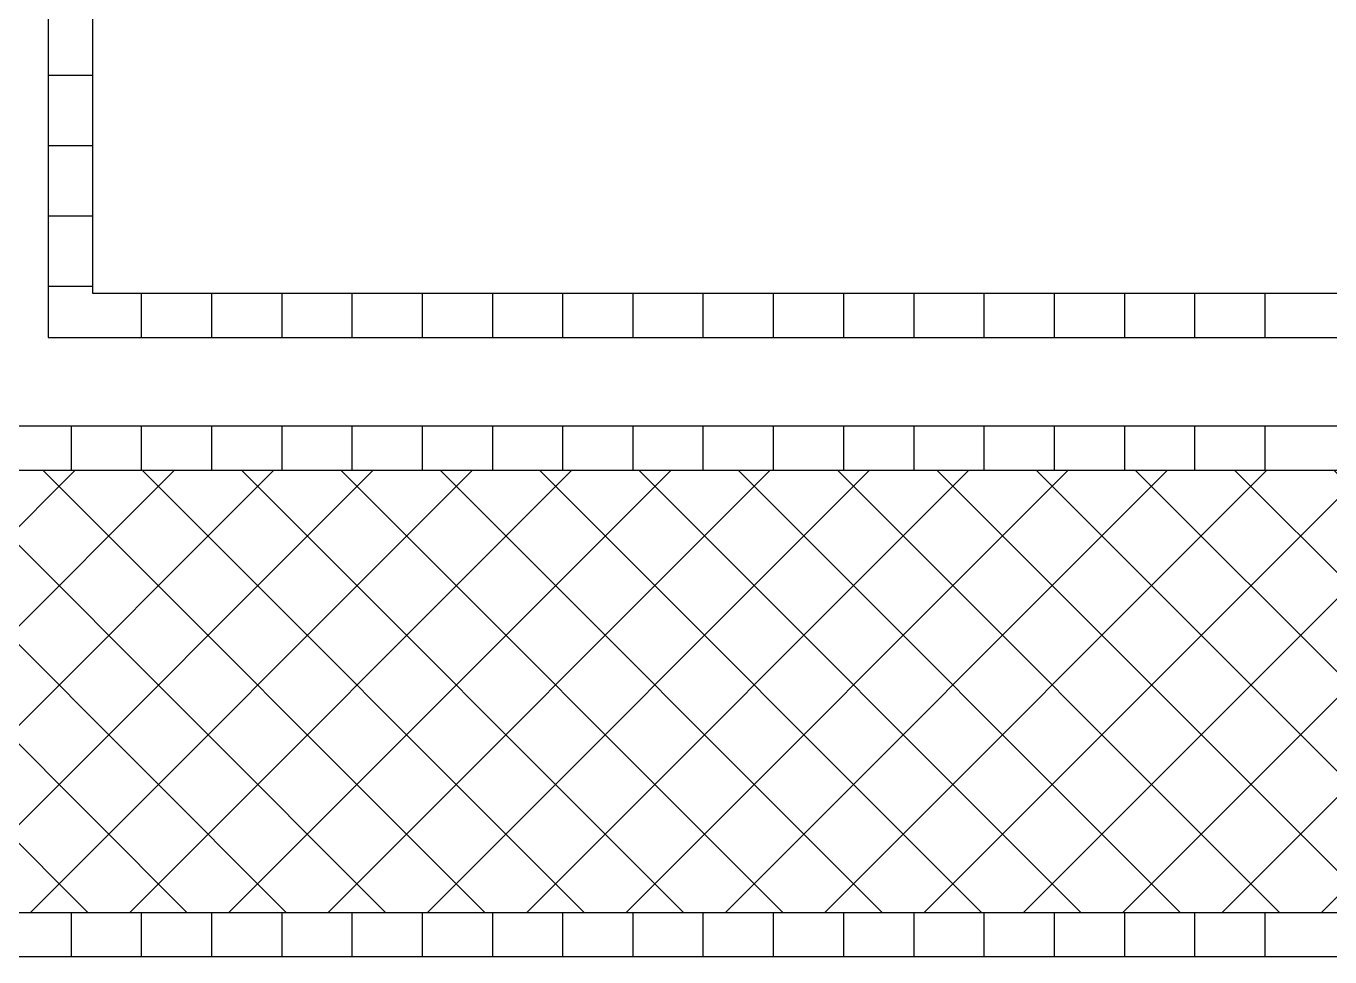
# Model space of a CAD drawing. Extents: x 3694 to 117786, y 20013 to 108631.
# Drawn here: x 80860 to 83808, y 34521 to 36624 of the extents above; entities that cross this region are included whole.
import ezdxf

# ---------------------------------------------------------------- set-up
doc = ezdxf.new("R2010")
doc.units = 0
doc.header["$LTSCALE"] = 1000
doc.header["$MEASUREMENT"] = 0
doc.layers.add('铺地', color=251, linetype='Continuous')

msp = doc.modelspace()

# ---------------------------------------------------------------- hatches: boundary and pattern name
at = {"layer": '铺地'}
h = msp.add_hatch(dxfattribs=at)
h.set_pattern_fill('ANSI37', color=256, scale=100, style=0)
h.set_pattern_definition([(45, (0, 0), (-112.2532, 112.2532), []), (135, (0, 0), (-112.2532, -112.2532), [])])
h.paths.add_polyline_path([(73410.2, 35620.8), (66660.2, 35620.8), (66660.2, 34620.8), (73410.2, 34620.8)])
h.paths.add_polyline_path([(78010.2, 36120.8), (74010.2, 36120.8), (74010.2, 34620.8), (78010.2, 34620.8)])
h.paths.add_polyline_path([(85360.2, 35620.8), (78610.2, 35620.8), (78610.2, 34620.8), (85360.2, 34620.8)])
h.paths.add_polyline_path([(85360.2, 37220.8), (84710.2, 37220.8), (84710.2, 36020.8), (85360.2, 36020.8)])
h.paths.add_polyline_path([(67310.2, 37220.8), (66660.2, 37220.8), (66660.2, 36020.8), (67310.2, 36020.8)])

# ---------------------------------------------------------------- linework, layer by layer
for p, q in [((81010.2, 36512.5), (80910.2, 36512.5)), ((81010.2, 36353.7), (80910.2, 36353.7)), ((81010.2, 36195), (80910.2, 36195)), ((81010.2, 36036.2), (80910.2, 36036.2)), ((81121.2, 35920.8), (81121.2, 36020.8)), ((81280, 35920.8), (81280, 36020.8)), ((81438.8, 35920.8), (81438.8, 36020.8)), ((81597.5, 35920.8), (81597.5, 36020.8)), ((81756.2, 35920.8), (81756.2, 36020.8)), ((81915, 35920.8), (81915, 36020.8)), ((82073.8, 35920.8), (82073.8, 36020.8)), ((82232.5, 35920.8), (82232.5, 36020.8)), ((82391.2, 35920.8), (82391.2, 36020.8)), ((82550, 35920.8), (82550, 36020.8)), ((82708.8, 35920.8), (82708.8, 36020.8)), ((82867.5, 35920.8), (82867.5, 36020.8)), ((83026.2, 35920.8), (83026.2, 36020.8)), ((83185, 35920.8), (83185, 36020.8)), ((83343.8, 35920.8), (83343.8, 36020.8)), ((83502.5, 35920.8), (83502.5, 36020.8)), ((83661.2, 35920.8), (83661.2, 36020.8)), ((80962.5, 35620.8), (80962.5, 35720.8)), ((81121.2, 35620.8), (81121.2, 35720.8)), ((81280, 35620.8), (81280, 35720.8)), ((81438.8, 35620.8), (81438.8, 35720.8)), ((81597.5, 35620.8), (81597.5, 35720.8)), ((81756.2, 35620.8), (81756.2, 35720.8)), ((81915, 35620.8), (81915, 35720.8)), ((82073.8, 35620.8), (82073.8, 35720.8)), ((82232.5, 35620.8), (82232.5, 35720.8)), ((82391.2, 35620.8), (82391.2, 35720.8)), ((82550, 35620.8), (82550, 35720.8)), ((82708.8, 35620.8), (82708.8, 35720.8)), ((82867.5, 35620.8), (82867.5, 35720.8)), ((83026.2, 35620.8), (83026.2, 35720.8)), ((83185, 35620.8), (83185, 35720.8)), ((83343.8, 35620.8), (83343.8, 35720.8)), ((83502.5, 35620.8), (83502.5, 35720.8)), ((83661.2, 35620.8), (83661.2, 35720.8)), ((80962.5, 34520.8), (80962.5, 34620.8)), ((81121.2, 34520.8), (81121.2, 34620.8)), ((81280, 34520.8), (81280, 34620.8)), ((81438.8, 34520.8), (81438.8, 34620.8)), ((81597.5, 34520.8), (81597.5, 34620.8)), ((81756.2, 34520.8), (81756.2, 34620.8)), ((81915, 34520.8), (81915, 34620.8)), ((82073.8, 34520.8), (82073.8, 34620.8)), ((82232.5, 34520.8), (82232.5, 34620.8)), ((82391.2, 34520.8), (82391.2, 34620.8)), ((82550, 34520.8), (82550, 34620.8)), ((82708.8, 34520.8), (82708.8, 34620.8)), ((82867.5, 34520.8), (82867.5, 34620.8)), ((83026.2, 34520.8), (83026.2, 34620.8)), ((83185, 34520.8), (83185, 34620.8)), ((83343.8, 34520.8), (83343.8, 34620.8)), ((83502.5, 34520.8), (83502.5, 34620.8)), ((83661.2, 34520.8), (83661.2, 34620.8))]:
    msp.add_line(p, q, dxfattribs=at)
for points in [[(84210.2, 40020.8), (80910.2, 40020.8), (80910.2, 35920.8), (84210.2, 35920.8)], [(84110.2, 39920.8), (81010.2, 39920.8), (81010.2, 36020.8), (84110.2, 36020.8)], [(85460.2, 34520.8), (78510.2, 34520.8), (78510.2, 35720.8), (85460.2, 35720.8)], [(85360.2, 34620.8), (78610.2, 34620.8), (78610.2, 35620.8), (85360.2, 35620.8)]]:
    msp.add_lwpolyline(points, close=True, dxfattribs=at)

doc.saveas('drawing.dxf')
